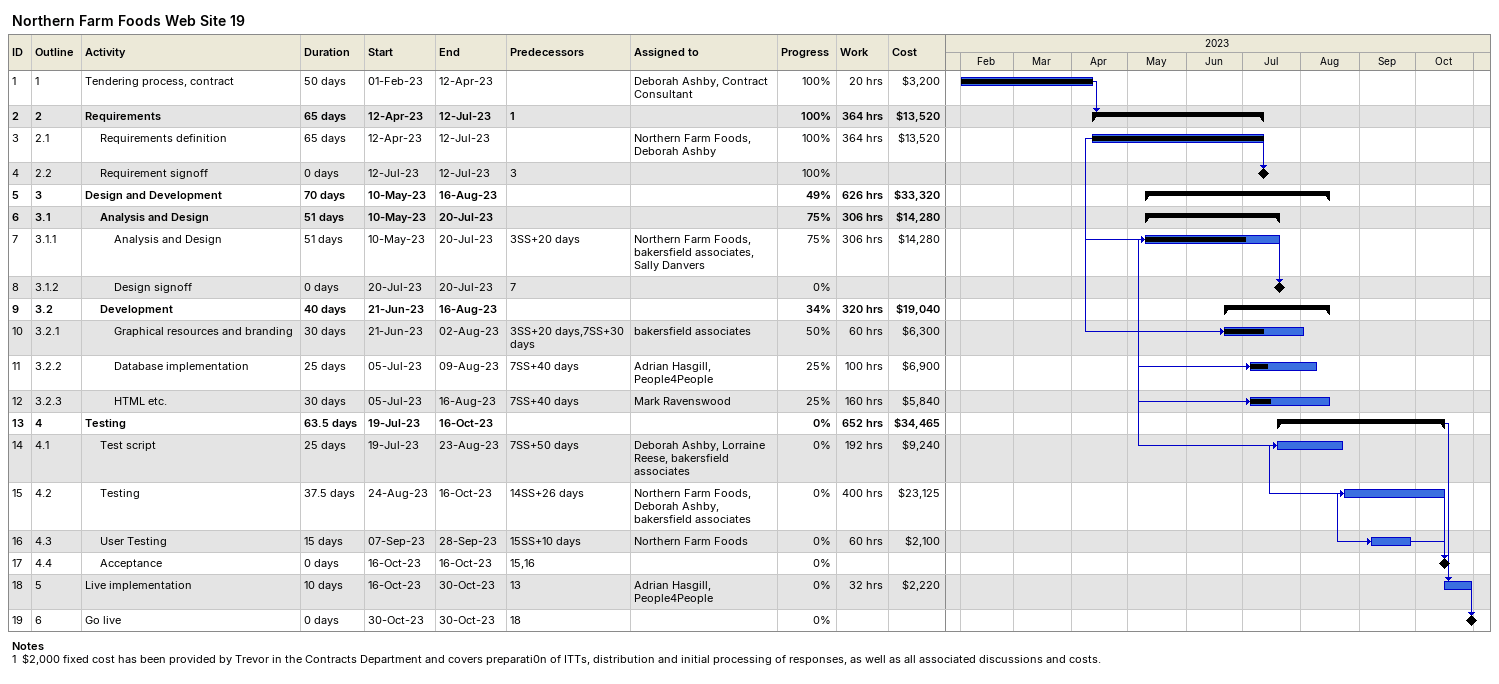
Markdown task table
Northern Farm Foods Web Site 19

| ID | WBS | Task | Duration | Start | Finish | Predecessors | Resources | % complete | Work (h) | Cost ($) |
|---|---|---|---|---|---|---|---|---|---|---|
| 1 | 1 | Tendering process, contract | 50d | 2023-02-01 | 2023-04-12 |  | Deborah Ashby, Contract Consultant | 100 | 20 | 3200 |
| 2 | 2 | **Requirements** | 65d | 2023-04-12 | 2023-07-12 | 1 |  | 100 | 364 | 13520 |
| 3 | 2.1 | Requirements definition | 65d | 2023-04-12 | 2023-07-12 |  | Northern Farm Foods, Deborah Ashby | 100 | 364 | 13520 |
| 4 | 2.2 | Requirement signoff | 0d | 2023-07-12 | 2023-07-12 | 3 |  | 100 |  |  |
| 5 | 3 | **Design and Development** | 70d | 2023-05-10 | 2023-08-16 |  |  | 49 | 626 | 33320 |
| 6 | 3.1 | **Analysis and Design** | 51d | 2023-05-10 | 2023-07-20 |  |  | 75 | 306 | 14280 |
| 7 | 3.1.1 | Analysis and Design | 51d | 2023-05-10 | 2023-07-20 | 3SS+20d | Northern Farm Foods, bakersfield associates, Sally Danvers | 75 | 306 | 14280 |
| 8 | 3.1.2 | Design signoff | 0d | 2023-07-20 | 2023-07-20 | 7 |  | 0 |  |  |
| 9 | 3.2 | **Development** | 40d | 2023-06-21 | 2023-08-16 |  |  | 34 | 320 | 19040 |
| 10 | 3.2.1 | Graphical resources and branding | 30d | 2023-06-21 | 2023-08-02 | 3SS+20d, 7SS+30d | bakersfield associates | 50 | 60 | 6300 |
| 11 | 3.2.2 | Database implementation | 25d | 2023-07-05 | 2023-08-09 | 7SS+40d | Adrian Hasgill, People4People | 25 | 100 | 6900 |
| 12 | 3.2.3 | HTML etc. | 30d | 2023-07-05 | 2023-08-16 | 7SS+40d | Mark Ravenswood | 25 | 160 | 5840 |
| 13 | 4 | **Testing** | 63.5d | 2023-07-19 | 2023-10-16 |  |  | 0 | 652 | 34465 |
| 14 | 4.1 | Test script | 25d | 2023-07-19 | 2023-08-23 | 7SS+50d | Deborah Ashby, Lorraine Reese, bakersfield associates | 0 | 192 | 9240 |
| 15 | 4.2 | Testing | 37.5d | 2023-08-24 | 2023-10-16 | 14SS+26d | Northern Farm Foods, Deborah Ashby, bakersfield associates | 0 | 400 | 23125 |
| 16 | 4.3 | User Testing | 15d | 2023-09-07 | 2023-09-28 | 15SS+10d | Northern Farm Foods | 0 | 60 | 2100 |
| 17 | 4.4 | Acceptance | 0d | 2023-10-16 | 2023-10-16 | 15, 16 |  | 0 |  |  |
| 18 | 5 | Live implementation | 10d | 2023-10-16 | 2023-10-30 | 13 | Adrian Hasgill, People4People | 0 | 32 | 2220 |
| 19 | 6 | Go live | 0d | 2023-10-30 | 2023-10-30 | 18 |  | 0 |  |  |

Notes
- 1: $2,000 fixed cost has been provided by Trevor in the Contracts Department and covers preparati0n of ITTs, distribution and initial processing of responses, as well as all associated discussions and costs.
